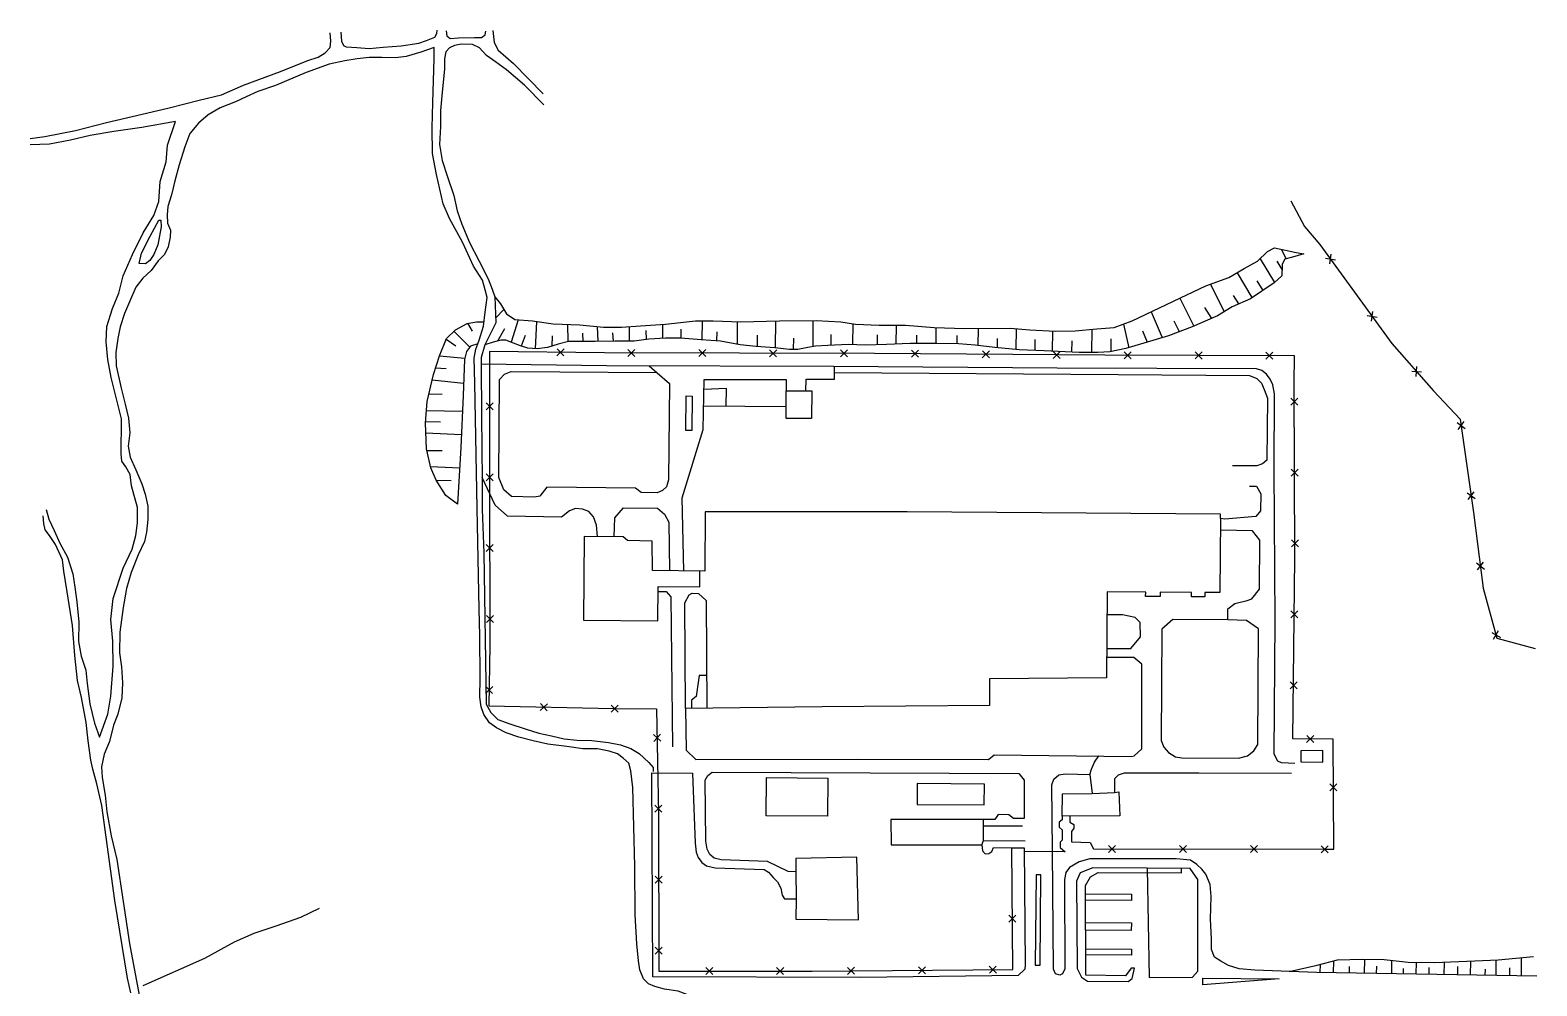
# Model space of a CAD drawing. Extents: x 539054 to 547168, y 7510998 to 7514510.
# Drawn here: x 546087 to 547060, y 7513893 to 7514510 of the extents above; entities that cross this region are included whole.
import ezdxf

# ---------------------------------------------------------------- set-up
doc = ezdxf.new("R2010")
doc.units = 0
doc.header["$LTSCALE"] = 50
doc.header["$MEASUREMENT"] = 0
for name, color, linetype in [('LIMITE', 7, 'CONTINUOUS'), ('RIO', 4, 'CONTINUOUS'), ('RUA', 7, 'CONTINUOUS'), ('TERRENO', 7, 'CONTINUOUS')]:
    doc.layers.add(name, color=color, linetype=linetype)

# ---------------------------------------------------------------- blocks, each defined once
blk = doc.blocks.new('X')
at = {"layer": 'LIMITE'}
for p, q in [((-0.0178, -0.0178), (0.0178, 0.0178)), ((0.0178, -0.0178), (-0.0178, 0.0178))]:
    blk.add_line(p, q, dxfattribs=at)

msp = doc.modelspace()

# ---------------------------------------------------------------- linework, layer by layer
at = {"layer": 'LIMITE'}
for points in [[(546901.04, 7514399.61), (546909.99, 7514383.03), (546919.81, 7514371.4), (546966.38, 7514307.5), (546993.38, 7514276.76), (547010.58, 7514258.47), (547019.19, 7514198.16), (547025.41, 7514149.43), (547034.24, 7514117.18), (547058.96, 7514110.38)], [(546383.55, 7514302.23), (546383.6, 7514220.52), (546383.79, 7514112.61), (546383.13, 7514073.31), (546463.85, 7514071.65), (546491.45, 7514071.43), (546492.64, 7514003.5), (546492.88, 7513902.14), (546591.89, 7513902.05), (546721.61, 7513903.1), (546720.85, 7513981.71)], [(546773.74, 7513981.05), (546923.7, 7513980.81), (546928.87, 7513980.77), (546928.39, 7514051.8), (546902.52, 7514052), (546903.78, 7514168.86), (546903.29, 7514281.26), (546903.43, 7514299.53), (546780.96, 7514299.8), (546632.28, 7514300.97), (546457.72, 7514301.3), (546383.55, 7514302.23)]]:
    msp.add_lwpolyline(points, dxfattribs=at)
at = {"layer": 'RIO'}
msp.add_lwpolyline([(546159.82, 7513892.87), (546199.57, 7513910.5), (546218.67, 7513920.91), (546231.39, 7513926.62), (546245.69, 7513931.26), (546261.59, 7513936.94), (546273.78, 7513942.65)], dxfattribs=at)
at = {"layer": 'RUA'}
for points in [[(546287.4, 7514508.48), (546287.81, 7514502.62), (546289.14, 7514499.91), (546290.93, 7514499), (546297.69, 7514498.49), (546305.79, 7514497.98), (546314.81, 7514498.81), (546326.53, 7514499.62), (546337.81, 7514501.33), (546342.78, 7514503.09), (546348.21, 7514505.3), (546349.58, 7514507.54), (546349.6, 7514509.79)], [(546355.45, 7514509.3), (546355.88, 7514506.14), (546358.11, 7514504.32), (546363.52, 7514504.73), (546373.89, 7514505.1), (546378.4, 7514505.07), (546380.66, 7514506.85), (546381.13, 7514509.1)], [(546385.64, 7514509.51), (546386.48, 7514501.85), (546389.15, 7514496.88), (546398.99, 7514488.24), (546418.22, 7514468.73)], [(546086.8, 7514439.81), (546096.27, 7514441.09), (546116.13, 7514444.98), (546135.99, 7514450.23), (546175.72, 7514459.38), (546196.04, 7514464.62), (546210.48, 7514468.11), (546224.5, 7514474.3), (546248.45, 7514483.12), (546266.08, 7514490.19), (546272.86, 7514492.39), (546277.38, 7514495.05), (546280.57, 7514498.63), (546281.05, 7514502.68), (546280.64, 7514508.08)], [(546418.61, 7514461.52), (546406.09, 7514474.23), (546394.45, 7514484.23), (546387.28, 7514489.24), (546381.46, 7514493.33), (546376.99, 7514498.32), (546372.5, 7514500.61), (546365.29, 7514500.67), (546360.78, 7514499.8), (546357.62, 7514498.47), (546355.34, 7514495.79), (546354.41, 7514491.29), (546354.35, 7514484.54), (546352.89, 7514469.69), (546351.89, 7514457.99), (546351.81, 7514447.64), (546351.27, 7514435.93), (546352.99, 7514425.56), (546356.07, 7514415.63), (546360.47, 7514402.99), (546362.65, 7514393.06), (546365.73, 7514384.48), (546370.6, 7514372.74), (546376.81, 7514360.53), (546382.58, 7514349.23), (546385.23, 7514342.45), (546386.99, 7514337.49)], [(546375.86, 7514307.11), (546376.86, 7514309.65), (546379.64, 7514318.63), (546380.61, 7514327.63), (546382.03, 7514337.07), (546380.72, 7514342.04), (546378.97, 7514348.36), (546373.18, 7514357.41), (546366.09, 7514372.77), (546357.65, 7514388.15), (546353.67, 7514397.64), (546349.31, 7514416.58), (546346.72, 7514430.11), (546346.4, 7514446.78), (546346.97, 7514462.98), (546347.65, 7514491.35), (546347.7, 7514498.55), (546339.12, 7514495.47), (546329.64, 7514492.84), (546322.87, 7514491.99), (546313.86, 7514492.06), (546305.75, 7514492.13), (546298.08, 7514491.29), (546289.96, 7514490), (546280.03, 7514487.83), (546265.12, 7514482.54), (546245.23, 7514474.14), (546233.93, 7514470.18), (546226.24, 7514466.63), (546219.46, 7514463.53), (546209.51, 7514459.56), (546201.82, 7514455.12), (546195.47, 7514449.76), (546190.01, 7514443.05), (546186.79, 7514434.52), (546183.09, 7514422.84), (546180.31, 7514412.51), (546177.98, 7514403.52), (546175.67, 7514395.88), (546175.18, 7514390.48), (546175.58, 7514385.08), (546177.35, 7514380.56), (546177.32, 7514376.06), (546175.92, 7514369.76), (546173.62, 7514364.83), (546169.54, 7514360.81), (546164.98, 7514354.54), (546159.54, 7514349.63), (546154.98, 7514343.81), (546150.85, 7514334.39), (546147.64, 7514326.76), (546144.87, 7514318.22), (546143.46, 7514310.58), (546142.04, 7514301.58), (546142.42, 7514293.02), (546145.46, 7514278.59), (546148.08, 7514268.21), (546150.26, 7514259.19), (546151.09, 7514249.73), (546150.12, 7514241.18), (546151.42, 7514233.96), (546154.96, 7514225.83), (546158.94, 7514216.79), (546161.14, 7514210.02), (546162.82, 7514202.29), (546162.79, 7514193.71)], [(546097.08, 7514200.17), (546098.83, 7514193.85), (546102.38, 7514186.62), (546105.92, 7514178.48), (546110.81, 7514169.44), (546114.33, 7514158.61), (546115.61, 7514150.04), (546116.89, 7514140.57), (546118.14, 7514127.5), (546118.04, 7514114.9), (546119.77, 7514105.43), (546122.85, 7514096.4), (546123.68, 7514087.83), (546125.38, 7514074.76), (546128.44, 7514062.13), (546131.52, 7514053.1), (546137.05, 7514067.92), (546138.94, 7514079.61), (546140.44, 7514098.96), (546140.12, 7514115.17), (546138.88, 7514129.14), (546140.34, 7514142.64), (546146.8, 7514162.4), (546152.75, 7514174.51), (546155.08, 7514183.5), (546156.04, 7514191.6), (546156.12, 7514201.51), (546152.17, 7514215.5), (546151.33, 7514222.71), (546148.66, 7514227.68), (546145.99, 7514231.31), (546145.58, 7514236.26), (546145.63, 7514243.02), (546145.69, 7514251.12), (546145.75, 7514258.78), (546143.13, 7514269.15), (546139.2, 7514285.39), (546137.04, 7514297.12), (546135.78, 7514308.39), (546136.31, 7514318.29), (546140.01, 7514329.97), (546144.14, 7514339.84), (546146.93, 7514351.08), (546152.9, 7514364.99), (546159.77, 7514378.9), (546166.61, 7514390.1), (546169.84, 7514399.08), (546170.84, 7514412.13), (546174.54, 7514424.71), (546175.53, 7514435.51), (546180.61, 7514450.78), (546158.95, 7514446.9), (546140.9, 7514444.34), (546125.56, 7514441.76), (546112.92, 7514438.7), (546099.38, 7514436.11), (546086.76, 7514435.76)], [(546157.13, 7514359.14), (546158.6, 7514365.71), (546164.2, 7514376.67), (546169.79, 7514387.11), (546171.21, 7514387.1), (546171.36, 7514382.66), (546169.31, 7514371.13), (546166.77, 7514364.93), (546164.08, 7514361.04), (546161.21, 7514358.76), (546157.13, 7514359.14)], [(546386.99, 7514337.49), (546387.63, 7514320.66), (546380.44, 7514306.47)], [(546477.38, 7513969.78), (546475.98, 7514020.67), (546474.71, 7514031.49), (546473.4, 7514036.46), (546469.82, 7514039.64), (546466.24, 7514042.37), (546460.84, 7514044.21), (546453.19, 7514045.62), (546443.73, 7514045.69), (546433.38, 7514047.13), (546421.22, 7514048.57), (546411.78, 7514050.9), (546402.34, 7514053.22), (546394.25, 7514055.99), (546387.96, 7514059.19), (546383.48, 7514062.38), (546379.92, 7514067.81), (546378.16, 7514072.78), (546377.31, 7514079.09), (546377.4, 7514091.25), (546377.17, 7514118.72), (546376.85, 7514135.83), (546375.56, 7514201.13), (546373.94, 7514281.75), (546373.62, 7514297.96), (546374.56, 7514303.81), (546375.86, 7514307.11)], [(546378.09, 7514294), (546378.28, 7514260.55), (546378.86, 7514219.12), (546378.71, 7514200.21), (546379.84, 7514172.28), (546381.32, 7514074.55), (546384.44, 7514069.13), (546388.91, 7514064.59), (546396.55, 7514061.83), (546406.43, 7514058.6), (546415.42, 7514055.82), (546423.52, 7514053.96), (546431.62, 7514052.09), (546440.17, 7514051.13), (546449.63, 7514051.05), (546460.44, 7514049.62), (546468.08, 7514048.21), (546474.83, 7514045.9), (546480.21, 7514042.71), (546486.47, 7514036.8), (546489.15, 7514033.63), (546489.13, 7514030.93)], [(546903.78, 7514036.13), (546895.15, 7514036.54), (546892.75, 7514037.6), (546891.39, 7514040.02), (546890.37, 7514042.44), (546891.04, 7514128.28), (546890.44, 7514226.54), (546890.47, 7514274.81), (546889.48, 7514280.68), (546887.79, 7514284.48), (546885.4, 7514287.6), (546882.31, 7514290.04), (546878.87, 7514291.1), (546750.19, 7514291.42), (546605.65, 7514292.56), (546459.03, 7514293.02), (546378.09, 7514294)], [(546486.63, 7514292.93), (546491.87, 7514288.55), (546499.8, 7514281.68), (546499.16, 7514219.27), (546497.75, 7514214.8), (546495.31, 7514212.41), (546491.85, 7514211.05), (546481.5, 7514211.14), (546477.73, 7514213.92), (546420.47, 7514214.72), (546415.94, 7514208.89), (546412.48, 7514208.23), (546397.65, 7514208.69), (546392.85, 7514212.87), (546389.47, 7514220.82), (546389.96, 7514284.25), (546393.1, 7514287.68), (546397.59, 7514289.37), (546491.67, 7514288.72)], [(546587.93, 7514276.84), (546587.99, 7514284.42), (546606.27, 7514284.28), (546606.34, 7514292.55)], [(546606.31, 7514288.76), (546789.49, 7514287.32), (546874.35, 7514286.66), (546879.16, 7514284.89), (546882.25, 7514281.77), (546883.94, 7514277.62), (546885.96, 7514272.09), (546885.65, 7514232.1), (546882.87, 7514229.7), (546879.07, 7514228.36), (546863.54, 7514228.48)], [(546509.05, 7514160.58), (546508.04, 7514207.82), (546521.5, 7514251.85), (546522.1, 7514284.25), (546575.22, 7514284.18), (546575.17, 7514276.94)], [(546536.45, 7514266.9), (546536.54, 7514278.28), (546521.97, 7514277.71)], [(546575.17, 7514276.94), (546591.72, 7514276.81), (546591.58, 7514258.88), (546575.03, 7514259.01), (546575.17, 7514276.94)], [(546510.53, 7514273.51), (546514.39, 7514273.48), (546514.22, 7514251.18), (546510.36, 7514251.21), (546510.53, 7514273.51)], [(546575.09, 7514266.6), (546521.78, 7514267.02)], [(546453.34, 7514182.74), (546452.7, 7514189.99), (546450.68, 7514195.52), (546447.6, 7514198.99), (546443.47, 7514200.4), (546438.99, 7514200.78), (546435.18, 7514199.43), (546429.98, 7514195.34), (546395.14, 7514195.95), (546387.26, 7514202.91), (546378.83, 7514220.92)], [(546874.48, 7514215.29), (546878.96, 7514215.25), (546881.68, 7514210.41), (546881.6, 7514199.38), (546878.46, 7514195.61), (546858.44, 7514194.04), (546855.68, 7514194.41)], [(546855.68, 7514194.41), (546855.71, 7514197.17), (546653.21, 7514198.76), (546522.8, 7514198.74), (546522.5, 7514160.48), (546488.7, 7514160.74), (546488.5, 7514179.71), (546472.63, 7514180.18), (546469.89, 7514182.61), (546444.71, 7514182.81), (546444.29, 7514128.69), (546492.24, 7514128.31), (546492.41, 7514150.37), (546519.32, 7514150.16), (546519.4, 7514160.5)], [(546464.03, 7514182.66), (546464.47, 7514194.72), (546470.04, 7514201.23), (546492.12, 7514201.05), (546496.57, 7514197.23), (546499.29, 7514192.03), (546499.74, 7514160.66)], [(546151.86, 7513888.13), (546149.68, 7513897.6), (546141.51, 7513947.65), (546132.98, 7514008.96), (546129.93, 7514022.94), (546127.31, 7514032.42), (546126, 7514038.28), (546124.3, 7514050.9), (546123.04, 7514062.62), (546120.01, 7514078.86), (546117.39, 7514089.68), (546115.72, 7514105.91), (546114.07, 7514125.28), (546110.63, 7514146.93), (546108.48, 7514160.45), (546107.64, 7514167.66), (546103.21, 7514177.6), (546099.2, 7514183.49), (546096.53, 7514187.11), (546095.66, 7514191.17), (546095.25, 7514196.13)], [(546162.79, 7514193.71), (546161.97, 7514185.55), (546160.69, 7514179.43), (546156.53, 7514170.87), (546151.94, 7514159.46), (546149, 7514149.25), (546146.85, 7514137), (546144.68, 7514121.07), (546144.58, 7514107.57), (546145.73, 7514098.57), (546146.47, 7514088.34), (546145.98, 7514078.53), (546143.45, 7514067.91), (546140.53, 7514060.98), (546137.99, 7514050.37), (546134.65, 7514042.22), (546132.95, 7514034.05), (546133.3, 7514027.1), (546135.26, 7514015.63), (546136.4, 7514004.99), (546139.15, 7513989.42), (546142.71, 7513974.26), (546150.88, 7513919.81), (546157.16, 7513886.63)], [(546855.68, 7514194.41), (546855.31, 7514146.49), (546845.65, 7514146.56), (546845.63, 7514143.81), (546837, 7514143.87), (546837.03, 7514146.63), (546816.67, 7514146.79), (546816.65, 7514144.03), (546807.34, 7514144.11), (546807.36, 7514146.87), (546782.52, 7514147.06), (546782.08, 7514091.56), (546706.53, 7514090.77), (546706.39, 7514073.53), (546598.4, 7514072.66), (546510.08, 7514071.63), (546510.56, 7514044.73), (546516.72, 7514038.82), (546621.25, 7514039.04), (546705.77, 7514038.72), (546709.59, 7514041.79), (546797.9, 7514040.75), (546799.97, 7514041.08), (546804.84, 7514045.53), (546804.92, 7514100.34), (546799.78, 7514104.52), (546782.19, 7514104.66)], [(546860.35, 7514128.87), (546824.81, 7514129.15), (546817.87, 7514122.99), (546817.3, 7514050.94), (546818.99, 7514046.79), (546822.07, 7514043.32), (546826.53, 7514040.53), (546830.67, 7514039.81), (546867.23, 7514039.52), (546873.11, 7514041.2), (546877.28, 7514044.27), (546879.72, 7514048.39), (546880.31, 7514123.19), (546872.42, 7514128.43), (546860.35, 7514128.87), (546860.4, 7514136.11), (546864.91, 7514139.52), (546872.86, 7514141.52), (546875.98, 7514142.53), (546880.86, 7514148.7), (546881.1, 7514180.42), (546876.32, 7514186.32), (546855.63, 7514186.82)], [(546492.39, 7514147.27), (546497.56, 7514147.23), (546500.64, 7514143.76), (546501.6, 7514046.87)], [(546510.08, 7514071.63), (546509.58, 7514139.89), (546512.38, 7514145.04), (546514.46, 7514146.06), (546518.6, 7514146.03), (546523.39, 7514141.51), (546523.89, 7514071.79)], [(546782.23, 7514110.52), (546797.76, 7514110.4), (546804.03, 7514117.93), (546803.75, 7514127.24), (546800.67, 7514130.37), (546792.41, 7514132.16), (546782.4, 7514132.24)], [(546523.74, 7514092.9), (546518.87, 7514092.93), (546517.04, 7514079.5), (546513.91, 7514077.11), (546513.88, 7514071.67)], [(546907.64, 7514044.37), (546907.58, 7514037.13), (546921.72, 7514037.02), (546921.78, 7514044.61), (546907.64, 7514044.37)], [(546771.33, 7514029.04), (546772.28, 7514032.48), (546774.39, 7514036.98), (546777.11, 7514041)], [(546720.85, 7513981.71), (546728.78, 7513981.65), (546729.57, 7513906.14), (546729.2, 7513903.39), (546725.03, 7513899.28), (546623.25, 7513898.01), (546489.05, 7513898.38), (546488.36, 7514030.08), (546514.58, 7514029.88), (546516.29, 7513984.7), (546516.94, 7513978.83), (546518.29, 7513975.38), (546520.68, 7513972.25), (546523.77, 7513970.16), (546529.28, 7513968.74), (546561.01, 7513967.8), (546563.76, 7513966.05), (546566.83, 7513962.58), (546569.57, 7513959.8), (546571.61, 7513955.65), (546572.61, 7513951.16), (546573.97, 7513948.74), (546581.56, 7513948.68), (546581.46, 7513935.58), (546621.82, 7513935.26), (546620.75, 7513975.61), (546581.42, 7513974.88), (546581.35, 7513966.26), (546576.52, 7513966.3), (546563.12, 7513972.96), (546533.11, 7513973.88), (546528.64, 7513974.95), (546525.9, 7513977.38), (546524.2, 7513980.85), (546523.2, 7513986.02), (546522.82, 7514025.33), (546524.57, 7514028.42), (546527.35, 7514030.47), (546680.52, 7514029.95), (546725.36, 7514029.6), (546728.78, 7514025.44), (546728.93, 7514000.61), (546722.03, 7514000.67), (546718.95, 7514003.1), (546712.05, 7514003.16), (546709.95, 7514000.07), (546646.82, 7513999.88), (546642.68, 7513999.91), (546642.9, 7513983.71), (546701.54, 7513983.59), (546701.86, 7513979.8), (546703.57, 7513977.71), (546705.99, 7513978.04), (546708.07, 7513979.4), (546709.12, 7513981.81), (546720.85, 7513981.71)], [(546562.13, 7514002.42), (546562.32, 7514027.01), (546602.09, 7514026.7), (546601.9, 7514002.11), (546562.13, 7514002.42)], [(546659.66, 7514009.78), (546703.13, 7514009.43), (546703.23, 7514022.88), (546659.77, 7514023.22), (546659.66, 7514009.78)], [(547060.05, 7513898.76), (546917.65, 7513901.11), (546877.97, 7513902.65), (546867.74, 7513903.55), (546860.8, 7513905.65), (546855.91, 7513908.55), (546851.84, 7513911.03), (546849.83, 7513915.96), (546849.89, 7513922.91), (546849.17, 7513935.59), (546849.69, 7513950.31), (546848.94, 7513958.09), (546846.12, 7513964.65), (546843.69, 7513967.94), (546840.44, 7513970.83), (546836.37, 7513973.73), (546826.97, 7513974.62), (546771.31, 7513974.65), (546764.34, 7513972.66), (546758.17, 7513969.02), (546755.69, 7513965.77), (546754.84, 7513961.28), (546755.2, 7513903.61), (546753.54, 7513900.35), (546751.9, 7513899.55), (546749.04, 7513900.39), (546747.83, 7513903.26), (546747.21, 7513979.74), (546746.72, 7514022.28), (546747.98, 7514025.95), (546751.27, 7514028.79), (546755.37, 7514029.57), (546771.33, 7514029.04), (546772.87, 7514016.76), (546787.2, 7514017.46), (546790.07, 7514017.85), (546790.76, 7514002.3), (546753.52, 7514002.19), (546753.63, 7514016.5), (546772.87, 7514016.76)], [(546787.4, 7514017.49), (546787.44, 7514026.36), (546789.87, 7514028.75), (546793.68, 7514030.1), (546841.63, 7514030.07), (546901.66, 7514029.94)], [(546701.54, 7513983.59), (546702.6, 7513986.34), (546702.7, 7514000.05)], [(546702.67, 7513995.99), (546727.86, 7513995.79)], [(546753.52, 7514002.19), (546753.44, 7513999.71), (546751.56, 7513998.25), (546751.53, 7513995.1), (546753.49, 7513993.21), (546753.43, 7513986.72), (546752.04, 7513985.35), (546752.02, 7513981.81), (546755.34, 7513979.02), (546728.81, 7513979.33)], [(546758.43, 7514002.2), (546758.36, 7513998.18), (546760.94, 7513996.66), (546760.92, 7513994.29), (546759.39, 7513992.15), (546759.34, 7513985.47), (546771.41, 7513985.16), (546773.74, 7513981.05)], [(546702.6, 7513986.34), (546729.51, 7513986.13)], [(546522.5, 7513871.49), (546522.54, 7513876.81), (546521.35, 7513881.32), (546517.69, 7513884.21), (546511.57, 7513886.71), (546505.45, 7513889.21), (546496.46, 7513890.51), (546490.33, 7513892.2), (546486.25, 7513893.86), (546483, 7513897.16), (546480.59, 7513902.9), (546479.82, 7513908.64), (546478.68, 7513919.69), (546477.6, 7513938.51), (546477.38, 7513969.78)], [(546581.35, 7513966.26), (546581.56, 7513948.68)], [(546736.53, 7513964.3), (546736.07, 7513905.85), (546739.14, 7513905.83), (546739.6, 7513964.27), (546736.53, 7513964.3)], [(546808.42, 7513968.47), (546809.54, 7513898.04), (546837.67, 7513898.1), (546841.04, 7513901.97), (546840.95, 7513961.25), (546835.99, 7513968.25), (546808.42, 7513968.47), (546773.33, 7513968.74), (546764.95, 7513965.47), (546762.68, 7513960.2), (546763.07, 7513903.69), (546765.81, 7513898.1), (546769.69, 7513895.57), (546796.15, 7513895.36), (546798.67, 7513897.29), (546800.12, 7513903.96), (546797.89, 7513903.97), (546794.23, 7513898.99), (546768.61, 7513899.47), (546768.51, 7513957.37), (546771.62, 7513962.91), (546776.65, 7513965.65), (546830.4, 7513965.51), (546830.42, 7513968.29)], [(546768.52, 7513952.08), (546798.27, 7513951.85), (546798.23, 7513947.67), (546768.52, 7513947.9)], [(546768.55, 7513933.43), (546798.12, 7513933.2), (546798.08, 7513928.19), (546768.56, 7513928.41)], [(546768.58, 7513916.45), (546798.26, 7513916.21), (546798.23, 7513912.32), (546768.59, 7513912.56)], [(546844.35, 7513897.49), (546893.65, 7513897.1), (546844.32, 7513893.31), (546844.35, 7513897.49)]]:
    msp.add_lwpolyline(points, dxfattribs=at)
at = {"layer": 'TERRENO'}
for points in [[(546386.99, 7514337.49), (546390.56, 7514332.95), (546394.57, 7514326.62), (546399.95, 7514322.97), (546411.21, 7514321.99), (546424.71, 7514320.08), (546441.83, 7514319.49), (546457.14, 7514318.02), (546468.85, 7514317.93), (546481.02, 7514318.74), (546497.25, 7514319.96), (546516.65, 7514322.06), (546527.91, 7514321.97), (546545.93, 7514321.38), (546570.72, 7514322.08), (546594.6, 7514322.35), (546610.37, 7514321.32), (546619.82, 7514319.9), (546635.13, 7514319.33), (546652.26, 7514319.19), (546670.72, 7514317.7), (546690.54, 7514317.09), (546719.83, 7514317.31), (546732.44, 7514316.31), (546749.1, 7514315.28), (546761.72, 7514315.63), (546775.7, 7514316.87), (546786.97, 7514317.68), (546798.72, 7514322.09), (546816.36, 7514330.51), (546834, 7514338.93), (546846.21, 7514344.69), (546861.13, 7514349.97), (546871.08, 7514355.75), (546879.68, 7514360.64), (546886.04, 7514366.89), (546890.57, 7514369.11), (546897.76, 7514367.7), (546904.51, 7514366.29), (546909.46, 7514365.36), (546902.23, 7514363.16), (546897.27, 7514361.85), (546895.44, 7514358.71), (546895.42, 7514356.01), (546895.39, 7514352.86), (546895.38, 7514351.06), (546890.39, 7514346.59), (546874.99, 7514336.36), (546863.23, 7514331.04), (546853.72, 7514325.27), (546837.45, 7514318.19), (546822.08, 7514312.46), (546806.27, 7514307.63), (546794.53, 7514304.12), (546784.15, 7514301.95), (546776.48, 7514301.56), (546764.32, 7514301.65), (546741.8, 7514302.73), (546725.58, 7514303.31), (546709.82, 7514304.78), (546697.21, 7514306.23), (546686.41, 7514307.22), (546672.44, 7514307.33), (546655.32, 7514307.46), (546639.99, 7514306.68), (546626.47, 7514306.34), (546615.21, 7514306.87), (546602.14, 7514306.08), (546594.02, 7514305.69), (546589.06, 7514304.83), (546582.74, 7514303.53), (546577.33, 7514303.57), (546567.88, 7514304.54), (546555.72, 7514305.54), (546545.36, 7514306.52), (546532.76, 7514308.87), (546520.16, 7514309.87), (546507.1, 7514310.88), (546497.18, 7514310.95), (546486.36, 7514310.14), (546476.89, 7514308.86), (546464.72, 7514308.96), (546451.65, 7514308.61), (546441.74, 7514308.69), (546434.53, 7514308.74), (546427.76, 7514307), (546420.98, 7514304.8), (546414.22, 7514303.95), (546408.36, 7514304.45), (546403.42, 7514305.84), (546398.93, 7514307.67), (546393.98, 7514309.51), (546390.83, 7514309.54), (546385.86, 7514308.22), (546380.44, 7514306.47), (546378.13, 7514298.38), (546378.09, 7514294)], [(546894.8, 7514368.28), (546898.2, 7514362.09)], [(546866.46, 7514353.06), (546876.01, 7514337.04)], [(546881.27, 7514362.2), (546890.51, 7514346.71)], [(546892.05, 7514360.57), (546895.41, 7514355.17)], [(546849.26, 7514345.77), (546858.15, 7514327.96)], [(546879.08, 7514347.81), (546883, 7514341.68)], [(546829.49, 7514336.78), (546838.48, 7514318.64)], [(546863.87, 7514338.48), (546867.42, 7514332.94)], [(546387.5, 7514324.04), (546392.83, 7514329.38)], [(546810.91, 7514327.91), (546818.1, 7514311.24)], [(546845.26, 7514330.68), (546849.77, 7514323.55)], [(546375.86, 7514307.11), (546371.24, 7514305.66), (546368.56, 7514302.27), (546367.39, 7514296.99), (546366.45, 7514273.93), (546365.05, 7514240.28), (546362.87, 7514203.61), (546355.34, 7514209.34), (546348.99, 7514219.22), (546345.64, 7514227.19), (546342.71, 7514239.32), (546342.09, 7514255.96), (546343.33, 7514269.95), (546347.25, 7514287.31), (546351.13, 7514299.39), (546355.76, 7514310.7), (546361.48, 7514316.32), (546369.08, 7514320.42), (546375.15, 7514321.51), (546379.94, 7514321.49)], [(546360.53, 7514315.39), (546370.74, 7514305.02)], [(546372.45, 7514315.48), (546369.53, 7514320.5)], [(546393.28, 7514316.83), (546388.56, 7514308.94)], [(546402.11, 7514322.78), (546397.42, 7514308.23)], [(546413.94, 7514321.6), (546412.99, 7514304.05)], [(546433.97, 7514319.76), (546434.19, 7514308.65)], [(546443.59, 7514314.17), (546443.86, 7514308.67)], [(546453.07, 7514318.41), (546453.45, 7514308.66)], [(546462.89, 7514314.39), (546463.3, 7514308.92)], [(546473.68, 7514318.25), (546473.8, 7514308.89)], [(546484.48, 7514315.74), (546484.62, 7514309.9)], [(546495.18, 7514319.8), (546495.21, 7514310.8)], [(546507.19, 7514316.69), (546507.15, 7514310.87)], [(546520.86, 7514322.03), (546520.76, 7514309.82)], [(546530.26, 7514315), (546530.22, 7514309.07)], [(546543.56, 7514321.46), (546543.45, 7514306.88)], [(546568.16, 7514322.01), (546568.03, 7514304.53)], [(546592.39, 7514322.32), (546592.25, 7514305.38)], [(546618.11, 7514320.16), (546618, 7514306.74)], [(546646.1, 7514319.24), (546646.01, 7514306.99)], [(546671.83, 7514317.66), (546671.75, 7514307.33)], [(546699.07, 7514317.15), (546698.98, 7514306.03)], [(546723.67, 7514317.01), (546723.56, 7514303.49)], [(546747.12, 7514315.4), (546747.02, 7514302.48)], [(546772.49, 7514316.59), (546772.37, 7514301.59)], [(546792.97, 7514319.94), (546796.56, 7514304.72)], [(546805.41, 7514315.49), (546808.23, 7514308.22)], [(546825.52, 7514322.14), (546829.07, 7514315.06)], [(546361.78, 7514305.73), (546355.43, 7514309.89)], [(546406.49, 7514312.57), (546404, 7514305.67)], [(546423.9, 7514312.43), (546423.84, 7514305.73)], [(546556.36, 7514312.9), (546556.3, 7514305.49)], [(546579.81, 7514310.83), (546579.75, 7514303.55)], [(546604.05, 7514313.28), (546603.99, 7514306.19)], [(546633.95, 7514313.05), (546633.89, 7514306.52)], [(546659.3, 7514312.85), (546659.26, 7514307.43)], [(546685.41, 7514312.65), (546685.37, 7514307.22)], [(546711.51, 7514310.55), (546711.46, 7514304.63)], [(546735.73, 7514309.98), (546735.67, 7514302.95)], [(546759.56, 7514309.04), (546759.51, 7514301.88)], [(546784.93, 7514310.35), (546784.86, 7514302.1)], [(546351.13, 7514299.39), (546367.61, 7514297.99)], [(546355.61, 7514291.03), (546348.59, 7514291.49)], [(546346.49, 7514283.92), (546366.77, 7514281.85)], [(546352.83, 7514274.41), (546344.4, 7514274.67)], [(546351.93, 7514256.64), (546342.15, 7514256.72)], [(546342.82, 7514264.23), (546366.03, 7514263.8)], [(546342.32, 7514249.63), (546365.4, 7514248.74)], [(546352.92, 7514238.1), (546342.99, 7514238.18)], [(546345.44, 7514228.05), (546364.27, 7514227.21)], [(546358.82, 7514218.77), (546349.23, 7514218.84)], [(546900.08, 7513901.79), (546918.22, 7513905.81), (546931.34, 7513909.33), (546947.5, 7513909.76), (546961.42, 7513909.65), (546977.01, 7513907.86), (546994, 7513907.72), (547019.91, 7513908.63), (547034.95, 7513909.35), (547057.81, 7513911.4)], [(546920.14, 7513901.07), (546920.18, 7513906.34)], [(546928.77, 7513900.93), (546928.83, 7513908.66)], [(546948.61, 7513909.75), (546948.54, 7513900.6)], [(546956.38, 7513905.24), (546956.34, 7513900.47)], [(546966.16, 7513909.1), (546966.09, 7513900.31)], [(546982.02, 7513907.82), (546981.96, 7513900.05)], [(547000.13, 7513907.94), (547000.06, 7513899.75)], [(547017.12, 7513908.54), (547017.05, 7513899.47)], [(547033.56, 7513909.28), (547033.48, 7513899.2)], [(547050, 7513910.7), (547049.91, 7513898.93)], [(546938.83, 7513905.09), (546938.8, 7513900.76)], [(546973.63, 7513903.71), (546973.61, 7513900.19)], [(546990.35, 7513904.41), (546990.31, 7513899.91)], [(547008.74, 7513905.1), (547008.69, 7513899.61)], [(547026.55, 7513903.29), (547026.52, 7513899.32)], [(547042.43, 7513904.28), (547042.39, 7513899.06)]]:
    msp.add_lwpolyline(points, dxfattribs=at)

# ---------------------------------------------------------------- block references
at = {"layer": 'LIMITE', "xscale": 127.2121291432586, "yscale": 127.2121291432586, "zscale": 127.2121291432586}
for p, rotation in [((546926.73, 7514361.92), 306.0794450555817), ((546953.69, 7514324.9), 306.0794450555817), ((546429.34, 7514301.66), 179.2838431183616), ((546475.14, 7514301.27), 179.8896171621205), ((546520.93, 7514301.18), 179.8896171621205), ((546566.73, 7514301.09), 179.8896171621205), ((546612.53, 7514301.01), 179.8896171621205), ((546658.32, 7514300.76), 179.5501501627515), ((546704.12, 7514300.4), 179.5501501627515), ((546749.91, 7514300.04), 179.5501501627515), ((546795.71, 7514299.77), 179.87272244404), ((546841.5, 7514299.67), 179.87272244404), ((546887.3, 7514299.56), 179.87272244404), ((546982.39, 7514289.27), 311.2986142896485), ((546383.57, 7514266.86), 270.033972722831), ((546903.34, 7514269.86), 90.25360357192689), ((547011.15, 7514254.47), 278.1249117817077), ((546383.6, 7514221.07), 270.033972722831), ((546903.54, 7514224.07), 90.25360357192689), ((547017.62, 7514209.14), 278.1249117817077), ((546903.74, 7514178.27), 90.25360357192689), ((546383.68, 7514175.27), 270.0996570315669), ((547023.59, 7514163.73), 277.2770564952634), ((546383.76, 7514129.47), 270.0996570315669), ((546903.39, 7514132.48), 89.38102281792041), ((547033.7, 7514119.17), 285.3112870117205), ((546383.31, 7514083.68), 269.0472302089592), ((546902.9, 7514086.68), 89.38102281792041), ((546418.55, 7514072.58), 358.816114198568), ((546464.34, 7514071.64), 359.5501501627515), ((546491.77, 7514052.74), 271.0050129125377), ((546913.63, 7514051.91), 179.5501501627515), ((546928.6, 7514020.76), 90.38505709729843), ((546492.58, 7514006.95), 271.0050129125377), ((546785.68, 7513981.03), 359.9085333954267), ((546831.47, 7513980.96), 359.9085333954267), ((546877.27, 7513980.89), 359.9085333954267), ((546923.07, 7513980.81), 359.9085333954267), ((546492.74, 7513961.16), 270.1351669618712), ((546721.29, 7513935.92), 90.55590321942822), ((546492.84, 7513915.36), 270.1351669618712), ((546708.63, 7513903), 0.4637592170469778), ((546525.45, 7513902.11), 359.9491484556034), ((546571.25, 7513902.07), 359.9491484556034), ((546617.04, 7513902.26), 0.4637592170469778), ((546662.84, 7513902.63), 0.4637592170469778)]:
    msp.add_blockref('X', p, dxfattribs=dict(at, rotation=rotation))

doc.saveas('drawing.dxf')
